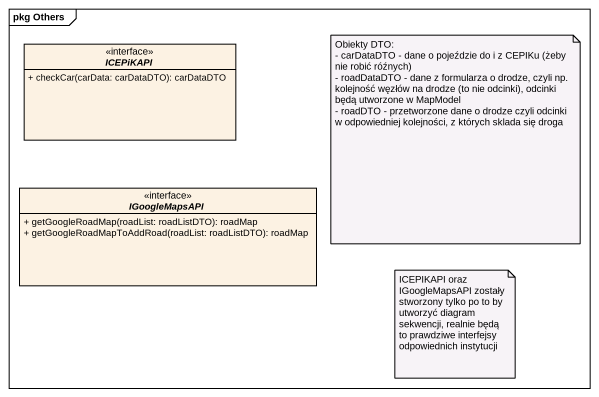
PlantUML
@startuml
mainframe pkg Others
hide circle
hide empty members
skinparam classAttributeIconSize 0
interface ICEPiKAPI {
  + checkCar(carData: carDataDTO): carDataDTO
}
interface IGoogleMapsAPI {
  + getGoogleRoadMap(roadList: roadListDTO): roadMap
  + getGoogleRoadMapToAddRoad(roadList: roadListDTO): roadMap
}
note as N1
  Obiekty DTO:
  - carDataDTO - dane o pojeździe do i z CEPIKu (żeby nie robić róźnych)
  - roadDataDTO - dane z formularza o drodze, czyli np. kolejność węzłów na drodze (to nie odcinki), odcinki będą utworzone w MapModel
  - roadDTO - przetworzone dane o drodze czyli odcinki w odpowiedniej kolejności, z których sklada się droga
end note
note as N2
  ICEPIKAPI oraz IGoogleMapsAPI zostały stworzony tylko po to by utworzyć diagram sekwencji, realnie będą to prawdziwe interfejsy odpowiednich instytucji
end note
@enduml
